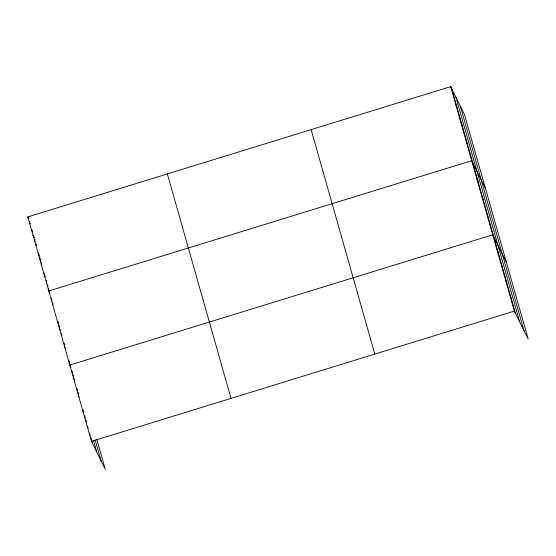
<?xml version="1.0" encoding="UTF-8"?>
<svg xmlns="http://www.w3.org/2000/svg" width="556" height="556" viewBox="0 0 556 556"><rect width="100%" height="100%" fill="white"/><g stroke="black" fill="none" stroke-linecap="round" stroke-linejoin="round"><path stroke-width="0.83" d="M96.883 439.636L105.313 469.361L91.476 441.36L27.8 216.91L450.687 86.639L464.524 114.64L528.2 339.09L514.363 311.089L450.687 86.639M91.476 441.36L514.363 311.089M455.941 105.153L457.025 107.35M461.195 123.675L462.279 125.864M466.449 142.19L467.526 144.379M485.541 188.706L471.697 160.705L48.81 290.976L49.894 293.172M476.951 179.227L478.035 181.416M482.205 197.741L483.289 199.931M487.459 216.256L488.543 218.452M506.551 262.779L492.713 234.778L69.827 365.049L70.911 367.238M497.043 250.04L498.127 252.229M501.373 265.302L502.457 267.492M505.703 280.565L506.787 282.754M510.033 295.827L511.117 298.016M27.8 216.91L28.523 218.369M33.054 235.424L34.138 237.62L33.45 235.202M38.308 253.946L39.031 255.406M43.563 272.461L44.278 273.92M59.318 328.012L60.402 330.201M64.572 346.527L65.295 347.993M74.156 380.311L74.879 381.77M78.486 395.573L79.209 397.033M82.816 410.835L83.539 412.295M87.146 426.098L88.23 428.287M460.319 106.12L523.988 330.57M455.983 97.349L519.651 321.799M451.771 88.828L515.447 313.278M311.138 129.631L374.807 354.082M167.356 173.924L231.025 398.374M95.18 439.956L101.102 460.841M93.575 440.825L96.765 452.07M29.565 221.517L30.253 223.929M31.852 229.565L32.54 231.984M34.59 239.226L35.278 241.645M35.737 243.257L36.418 245.669M38.475 252.917L39.163 255.329M39.615 256.941L40.762 260.966M41.213 262.578L41.902 264.99M44.64 274.65L45.328 277.069M46.238 280.287L46.926 282.705M47.385 284.311L48.066 286.729M48.525 288.342L49.213 290.753M51.263 298.002L51.951 300.414M52.41 302.026L53.091 304.445M57.887 321.347L58.575 323.766M59.033 325.371L59.714 327.79M61.313 333.426L62.001 335.838M64.058 343.087L64.739 345.498M69.083 360.795L69.764 363.214M71.821 370.449L72.502 372.861M72.961 374.466L73.642 376.878M74.101 378.483L74.782 380.895M76.832 388.123L77.52 390.534M77.972 392.14L78.653 394.551M82.983 409.814L83.671 412.225M84.581 415.436L85.263 417.848M85.721 419.453L86.402 421.865M89.592 433.11L90.281 435.522M90.732 437.127L91.42 439.539M91.872 441.144L92.56 443.549"/></g></svg>
